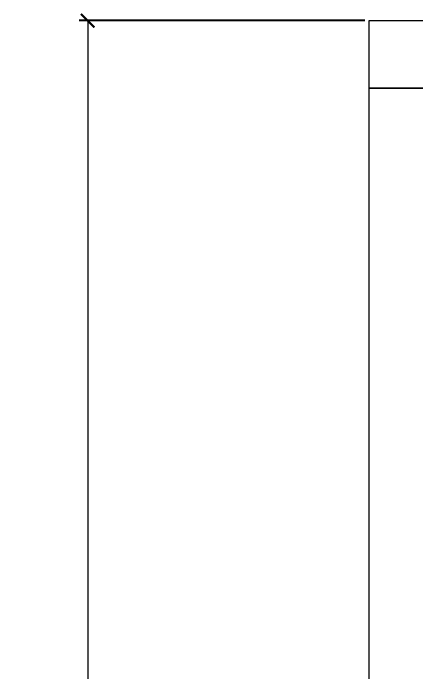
# Model space of a CAD drawing. Header units: millimetres. Extents: x 210628 to 232146, y -111309 to -91563.
# Drawn here: x 221518.5 to 221578, y -106496.3 to -106398.9 of the extents above; entities that cross this region are included whole.
import ezdxf

# ---------------------------------------------------------------- set-up
doc = ezdxf.new("R2010")
doc.units = ezdxf.units.MM
doc.header["$PDMODE"] = 2
doc.layers.get('0').update_dxf_attribs({"lineweight": 20})
doc.layers.add('demir-1', color=103, linetype='Continuous', lineweight=20)
doc.styles.add('Ölçü50', font='calibri.ttf', dxfattribs={"width": 0.7})
doc.dimstyles.new('olcu10', dxfattribs={"dimtxt": 9, "dimasz": 2, "dimexe": 1.25, "dimexo": 0.625, "dimgap": 0.5, "dimtad": 1, "dimdec": 1, "dimrnd": 0.5, "dimzin": 9, "dimtxsty": 'Ölçü50', "dimblk": 'ARCHTICK', "dimcen": 2, "dimclrd": 256, "dimclre": 256, "dimclrt": 6, "dimazin": 2, "dimtfac": 1, "dimtdec": 1, "dimtix": 1, "dimtmove": 0, "dimatfit": 3, "dimldrblk": 'ARCHTICK', "dimfxl": 1, "dimlwd": -1, "dimarcsym": 0})

# ---------------------------------------------------------------- blocks, each defined once
blk = doc.blocks.new('_ArchTick')
at = {"color": 0, "linetype": 'ByBlock', "const_width": 0.15}
blk.add_lwpolyline([(-0.5, -0.5), (0.5, 0.5)], dxfattribs=at)
blk = doc.blocks.new('*D301')
at = {"lineweight": -2, "transparency": 16777216}
for p, q in [((221570.454, -106399.961), (221528.236, -106399.961)), ((221590.279, -106719.856), (221528.236, -106719.856))]:
    blk.add_line(p, q, dxfattribs=at)
at = {"transparency": 16777216}
blk.add_line((221529.486, -106399.961), (221529.486, -106719.856), dxfattribs=at)
at = {"layer": 'DEFPOINTS', "color": 0, "transparency": 16777216}
for p in [(221571.079, -106399.961, 0.002), (221529.486, -106719.856), (221590.904, -106719.856, 0.002)]:
    blk.add_point(p, dxfattribs=at)
at = {"transparency": 16777216, "xscale": 2, "yscale": 2, "zscale": 2}
for p, rotation in [((221529.486, -106399.961), 90), ((221529.486, -106719.856), 270)]:
    blk.add_blockref('_ArchTick', p, dxfattribs=dict(at, rotation=rotation))
at = {"color": 6, "transparency": 16777216, "insert": (221524.375, -106559.908), "char_height": 9, "attachment_point": 5, "rotation": 90, "style": 'Ölçü50'}
blk.add_mtext('320', dxfattribs=at)

msp = doc.modelspace()

# ---------------------------------------------------------------- linework, layer by layer
at = {"layer": 'demir-1'}
for p, q in [((221571.079, -106626.961, 0.002), (221571.079, -106409.961, 0.002)), ((221571.079, -106409.961, 0.002), (221584.474, -106409.961, 0.002))]:
    msp.add_line(p, q, dxfattribs=at)
at = {"layer": 'demir-1', "elevation": 0.002}
msp.add_lwpolyline([(221571.079, -106399.961), (221971.855, -106399.961), (221971.855, -106409.961), (221571.079, -106409.961)], close=True, dxfattribs=at)

# ---------------------------------------------------------------- dimensions: what is measured, and where the dimension line sits
dim = msp.add_linear_dim(base=(221529.486, -106719.856), p1=(221571.079, -106399.961, 0.002), p2=(221590.904, -106719.856, 0.002), angle=90, dimstyle='olcu10')
dim.commit()
dim.dimension.update_dxf_attribs({"geometry": '*D301', "text_midpoint": (221524.375, -106559.908)})

doc.saveas('drawing.dxf')
